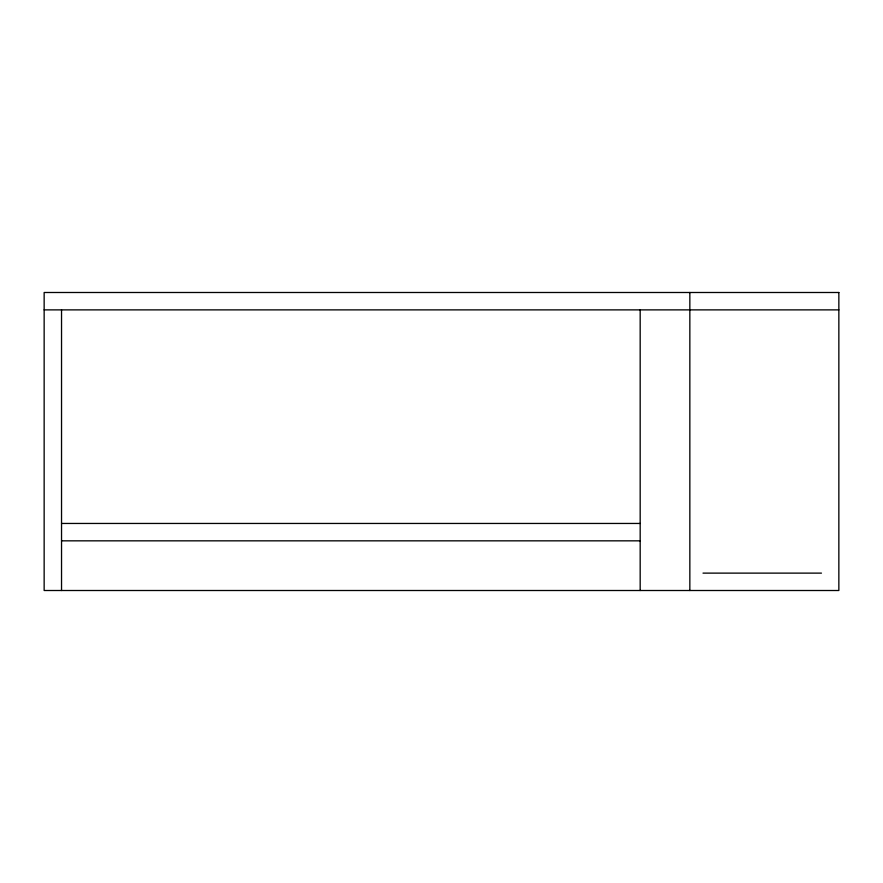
<?xml version="1.0" encoding="UTF-8"?>
<svg xmlns="http://www.w3.org/2000/svg" width="883" height="883" viewBox="0 0 883 883"><rect width="100%" height="100%" fill="white"/><g stroke="black" fill="none" stroke-linecap="round" stroke-linejoin="round"><path stroke-width="1.32" d="M44.15 309.878L838.85 309.878M61.534 523.453L640.175 523.453M61.534 540.837L640.175 540.837M703.011 573.122L821.466 573.122M689.844 292.494L689.844 590.506M640.175 309.878L640.175 590.506M61.534 309.878L61.534 590.506M838.85 292.494L44.15 292.494L44.15 590.506L838.85 590.506L838.85 292.494"/></g></svg>
